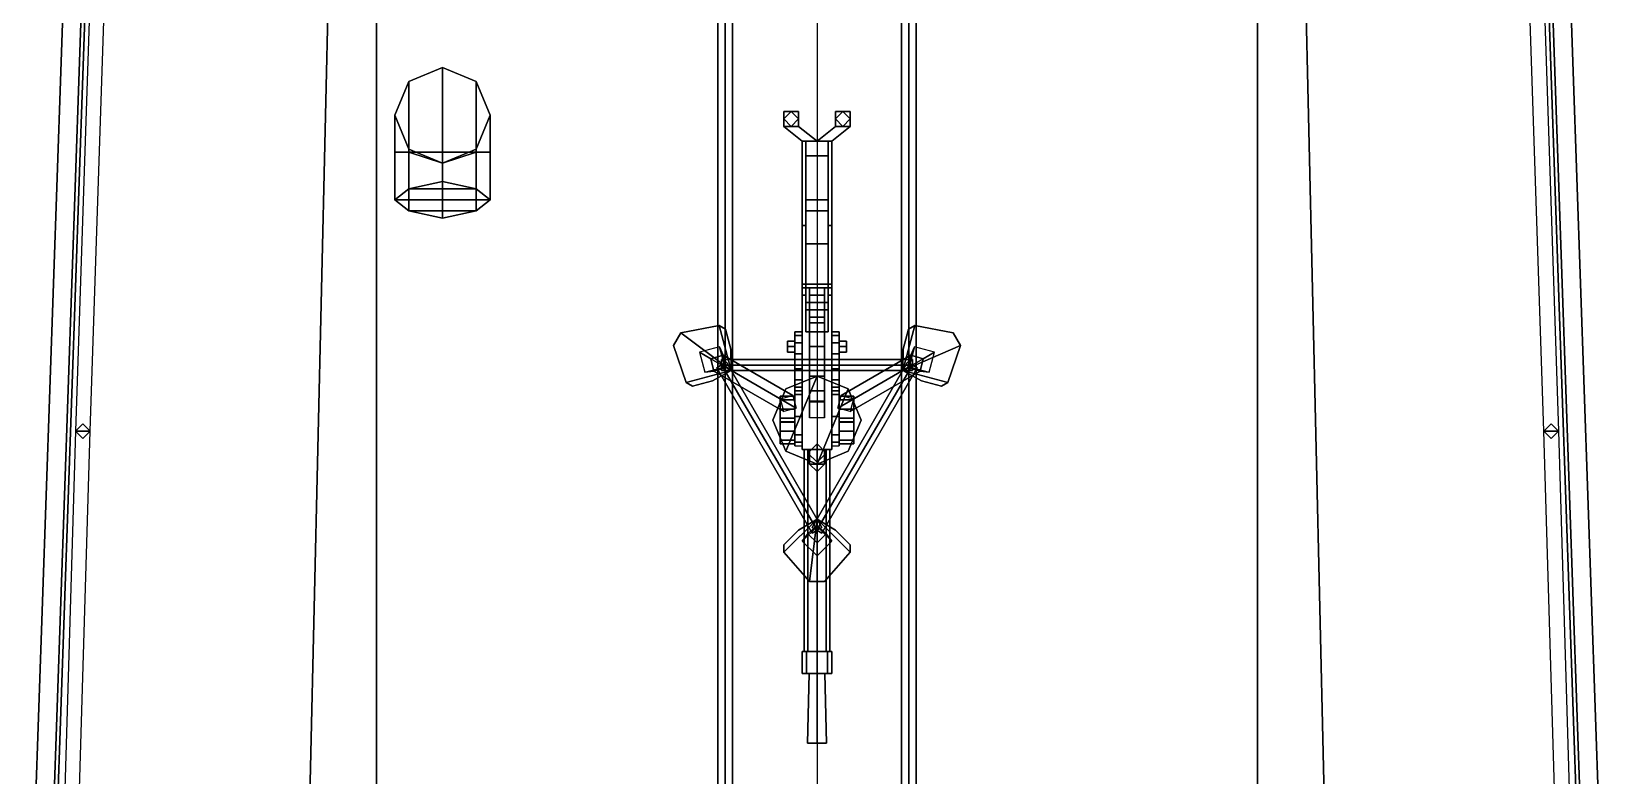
# Model space of a CAD drawing. Header units: millimetres. Extents: x -2.1 to 3, y -13.1 to 18.3.
# Drawn here: x -2.14 to 2.14, y 1.252 to 3.278 of the extents above; entities that cross this region are included whole.
import ezdxf

# ---------------------------------------------------------------- set-up
doc = ezdxf.new("R2010")
doc.units = ezdxf.units.MM
for name, color, linetype in [('gun', 1, 'Continuous'), ('h2', 6, 'Continuous'), ('railings', 6, 'Continuous'), ('superstructure', 3, 'Continuous'), ('turret', 2, 'Continuous')]:
    doc.layers.add(name, color=color, linetype=linetype)

msp = doc.modelspace()

# ---------------------------------------------------------------- linework, layer by layer
for points in [[(-0.25, 12.3851, 4.1231), (-0.27, 12.3791, 4.104), (-0.27, -1.0111, 8.3259), (-0.25, -1.0051, 8.345)], [(-0.27, 12.3791, 4.104), (-0.25, 12.3731, 4.0849), (-0.25, -1.0171, 8.3068), (-0.27, -1.0111, 8.3259)], [(-0.23, 12.3791, 4.104), (-0.25, 12.3851, 4.1231), (-0.25, -1.0051, 8.345), (-0.23, -1.0111, 8.3259)], [(-0.25, 12.3731, 4.0849), (-0.23, 12.3791, 4.104), (-0.23, -1.0111, 8.3259), (-0.25, -1.0171, 8.3068)], [(0.25, 12.3851, 4.1231), (0.23, 12.3791, 4.104), (0.23, -1.0111, 8.3259), (0.25, -1.0051, 8.345)], [(0.23, 12.3791, 4.104), (0.25, 12.3731, 4.0849), (0.25, -1.0171, 8.3068), (0.23, -1.0111, 8.3259)], [(0.27, 12.3791, 4.104), (0.25, 12.3851, 4.1231), (0.25, -1.0051, 8.345), (0.27, -1.0111, 8.3259)], [(0.25, 12.3731, 4.0849), (0.27, 12.3791, 4.104), (0.27, -1.0111, 8.3259), (0.25, -1.0171, 8.3068)], [(0, 8.14, -1.46), (0, 0, -1.26), (-1.39, 0.84, -0.86), (-1.29, 5.18, -0.86)], [(-1.93, 5.18, -0.02), (-2.09, 0.56, -0.02), (-2.09, 0.86, 0.82), (-1.93, 5.48, 0.82)], [(-1.93, 5.48, 1), (-2.09, 0.86, 1), (-2.09, 0.86, 1.02), (-1.93, 5.48, 1.02)], [(-1.93, 5.48, 1.02), (-2.09, 0.86, 1.02), (-1.2, 0.86, 1.02), (-1.2, 5.48, 1.02)], [(1.2, 5.48, 1.02), (1.2, 0.86, 1.02), (2.09, 0.86, 1.02), (1.93, 5.48, 1.02)], [(1.98, 5.48, 0.82), (2.14, 0.86, 0.82), (2.09, 0.86, 0.82), (1.93, 5.48, 0.82)], [(1.93, 5.48, 1), (2.09, 0.86, 1), (2.14, 0.86, 1), (1.98, 5.48, 1)], [(2.14, 0.86, 1), (2.14, 0.86, 0.82), (1.98, 5.48, 0.82), (1.98, 5.48, 1)], [(-1.29, 5.18, -0.86), (-1.39, 0.84, -0.86), (-2.09, 0.56, -0.02), (-1.93, 5.18, -0.02)], [(-1.02, 3.18, 1.88), (-1.1119, 3.1419, 1.88), (-1.1119, 3.1419, 2.26), (-1.02, 3.18, 2.3)], [(-1.02, 3.18, 2.3), (-1.1119, 3.1419, 2.26), (-1.1119, 2.95, 2.5), (-1.02, 2.95, 2.61)], [(-0.9281, 3.1419, 1.88), (-1.02, 3.18, 1.88), (-1.02, 3.18, 2.3), (-0.9281, 3.1419, 2.26)], [(-0.9281, 3.1419, 2.26), (-1.02, 3.18, 2.3), (-1.02, 2.95, 2.61), (-0.9281, 2.95, 2.5)], [(-1.1119, 3.1419, 1.88), (-1.15, 3.05, 1.88), (-1.15, 3.05, 2.18), (-1.1119, 3.1419, 2.26)], [(-1.1119, 3.1419, 2.26), (-1.15, 3.05, 2.18), (-1.15, 2.95, 2.34), (-1.1119, 2.95, 2.5)], [(-0.89, 3.05, 1.88), (-0.9281, 3.1419, 1.88), (-0.9281, 3.1419, 2.26), (-0.89, 3.05, 2.18)], [(-0.89, 3.05, 2.18), (-0.9281, 3.1419, 2.26), (-0.9281, 2.95, 2.5), (-0.89, 2.95, 2.34)], [(-1.15, 3.05, 1.88), (-1.1119, 2.9581, 1.88), (-1.1119, 2.9581, 2.08), (-1.15, 3.05, 2.18)], [(-1.15, 3.05, 2.18), (-1.1119, 2.9581, 2.08), (-1.1119, 2.95, 2.18), (-1.15, 2.95, 2.34)], [(-0.9281, 2.9581, 1.88), (-0.89, 3.05, 1.88), (-0.89, 3.05, 2.18), (-0.9281, 2.9581, 2.08)], [(-0.9281, 2.9581, 2.08), (-0.89, 3.05, 2.18), (-0.89, 2.95, 2.34), (-0.9281, 2.95, 2.18)], [(-1.1119, 2.9581, 1.88), (-1.02, 2.92, 1.88), (-1.02, 2.92, 2.08), (-1.1119, 2.9581, 2.08)], [(-1.1119, 2.9581, 2.08), (-1.02, 2.92, 2.08), (-1.02, 2.92, 2.08), (-1.1119, 2.95, 2.18)], [(-1.02, 2.92, 1.88), (-0.9281, 2.9581, 1.88), (-0.9281, 2.9581, 2.08), (-1.02, 2.92, 2.08)], [(-1.02, 2.92, 2.08), (-0.9281, 2.9581, 2.08), (-0.9281, 2.95, 2.18), (-1.02, 2.92, 2.08)], [(-1.1119, 2.85, 2.18), (-1.15, 2.82, 2.34), (-1.15, 2.95, 2.34), (-1.1119, 2.95, 2.18)], [(-1.15, 2.82, 2.34), (-1.1119, 2.79, 2.5), (-1.1119, 2.95, 2.5), (-1.15, 2.95, 2.34)], [(-1.02, 2.87, 2.08), (-1.1119, 2.85, 2.18), (-1.1119, 2.95, 2.18), (-1.02, 2.92, 2.08)], [(-1.1119, 2.79, 2.5), (-1.02, 2.77, 2.61), (-1.02, 2.95, 2.61), (-1.1119, 2.95, 2.5)], [(-0.9281, 2.85, 2.18), (-1.02, 2.87, 2.08), (-1.02, 2.92, 2.08), (-0.9281, 2.95, 2.18)], [(-1.02, 2.77, 2.61), (-0.9281, 2.79, 2.5), (-0.9281, 2.95, 2.5), (-1.02, 2.95, 2.61)], [(-0.89, 2.82, 2.34), (-0.9281, 2.85, 2.18), (-0.9281, 2.95, 2.18), (-0.89, 2.95, 2.34)], [(-0.9281, 2.79, 2.5), (-0.89, 2.82, 2.34), (-0.89, 2.95, 2.34), (-0.9281, 2.95, 2.5)], [(-1.02, 2.87, 2.08), (-0.9281, 2.85, 2.18), (-1.1119, 2.85, 2.18), (-1.02, 2.87, 2.08)], [(-0.9281, 2.85, 2.18), (-0.89, 2.82, 2.34), (-1.15, 2.82, 2.34), (-1.1119, 2.85, 2.18)], [(-0.89, 2.82, 2.34), (-0.9281, 2.79, 2.5), (-1.1119, 2.79, 2.5), (-1.15, 2.82, 2.34)], [(-0.9281, 2.79, 2.5), (-1.02, 2.77, 2.61), (-1.02, 2.77, 2.61), (-1.1119, 2.79, 2.5)], [(-0.3568, 2.3221, 1.9), (-0.2338, 2.355, 1.9), (-0.3711, 2.4573, 1.9), (-0.3911, 2.4227, 1.9)], [(-0.3911, 2.4227, 1.9), (-0.3711, 2.4573, 1.9), (-0.3711, 2.4573, 1.88), (-0.3911, 2.4227, 1.88)], [(-0.3711, 2.4573, 1.9), (-0.2668, 2.4779, 1.9), (-0.2668, 2.4779, 1.88), (-0.3711, 2.4573, 1.88)], [(-0.3711, 2.4573, 1.9), (-0.2338, 2.355, 1.9), (-0.2668, 2.4779, 1.9), (-0.3711, 2.4573, 1.9)], [(-0.2338, 2.355, 1.9), (-0.2348, 2.4133, 1.9), (-0.2494, 2.4679, 1.9), (-0.2668, 2.4779, 1.9)], [(-0.2668, 2.4779, 1.9), (-0.2494, 2.4679, 1.9), (-0.2494, 2.4679, 1.88), (-0.2668, 2.4779, 1.88)], [(-0.2494, 2.4679, 1.9), (-0.2348, 2.4133, 1.9), (-0.2348, 2.4133, 1.88), (-0.2494, 2.4679, 1.88)], [(0.2494, 2.4679, 1.9), (0.2348, 2.4133, 1.9), (0.2338, 2.355, 1.9), (0.2668, 2.4779, 1.9)], [(0.2668, 2.4779, 1.9), (0.2338, 2.355, 1.9), (0.3911, 2.4227, 1.9), (0.3711, 2.4573, 1.9)], [(0.2494, 2.4679, 1.88), (0.2348, 2.4133, 1.88), (0.2348, 2.4133, 1.9), (0.2494, 2.4679, 1.9)], [(0.2668, 2.4779, 1.88), (0.2494, 2.4679, 1.88), (0.2494, 2.4679, 1.9), (0.2668, 2.4779, 1.9)], [(0.3711, 2.4573, 1.88), (0.2668, 2.4779, 1.88), (0.2668, 2.4779, 1.9), (0.3711, 2.4573, 1.9)], [(0.3711, 2.4573, 1.9), (0.3911, 2.4227, 1.9), (0.3911, 2.4227, 1.88), (0.3711, 2.4573, 1.88)], [(-0.3911, 2.4227, 1.88), (-0.3568, 2.3221, 1.88), (-0.3568, 2.3221, 1.9), (-0.3911, 2.4227, 1.9)], [(-0.2894, 2.3871, 1.9965), (-0.256, 2.3967, 1.99), (-0.2658, 2.4196, 1.9), (-0.3204, 2.405, 1.9)], [(-0.281, 2.3533, 1.99), (-0.2894, 2.3871, 1.9965), (-0.3204, 2.405, 1.9), (-0.3058, 2.3504, 1.9)], [(-0.256, 2.3967, 1.99), (-0.2476, 2.3629, 1.9835), (-0.2511, 2.365, 1.9), (-0.2658, 2.4196, 1.9)], [(-0.2338, 2.355, 1.88), (-0.2348, 2.4133, 1.88), (-0.2348, 2.4133, 1.9), (-0.2338, 2.355, 1.9)], [(0.3911, 2.4227, 1.9), (0.2338, 2.355, 1.9), (0.3568, 2.3221, 1.9), (0.3911, 2.4227, 1.9)], [(0.2338, 2.355, 1.9), (0.2348, 2.4133, 1.9), (0.2348, 2.4133, 1.88), (0.2338, 2.355, 1.88)], [(0.2476, 2.3629, 1.9835), (0.256, 2.3967, 1.99), (0.2658, 2.4196, 1.9), (0.2511, 2.365, 1.9)], [(0.256, 2.3967, 1.99), (0.2894, 2.3871, 1.9965), (0.3204, 2.405, 1.9), (0.2658, 2.4196, 1.9)], [(0.2894, 2.3871, 1.9965), (0.281, 2.3533, 1.99), (0.3058, 2.3504, 1.9), (0.3204, 2.405, 1.9)], [(0.3911, 2.4227, 1.9), (0.3568, 2.3221, 1.9), (0.3568, 2.3221, 1.88), (0.3911, 2.4227, 1.88)], [(-0.3394, 2.3121, 1.9), (-0.2848, 2.3267, 1.9), (-0.2338, 2.355, 1.9), (-0.3568, 2.3221, 1.9)], [(-0.2476, 2.3629, 1.9835), (-0.281, 2.3533, 1.99), (-0.3058, 2.3504, 1.9), (-0.2511, 2.365, 1.9)], [(-0.256, 2.3967, 1.99), (-0.2894, 2.3871, 1.9965), (-0.0996, 2.2775, 2.66), (-0.0654, 2.2867, 2.66)], [(-0.2894, 2.3871, 1.9965), (-0.281, 2.3533, 1.99), (-0.0904, 2.2433, 2.66), (-0.0996, 2.2775, 2.66)], [(-0.2338, 2.355, 1.9), (-0.2848, 2.3267, 1.9), (-0.2848, 2.3267, 1.88), (-0.2338, 2.355, 1.88)], [(-0.281, 2.3533, 1.99), (-0.2476, 2.3629, 1.9835), (-0.0563, 2.2525, 2.66), (-0.0904, 2.2433, 2.66)], [(-0.0129, 1.9123, 2), (0.0001, 1.9198, 2.015), (-0.2599, 2.3702, 2.015), (-0.2729, 2.3627, 2)], [(0.0001, 1.9198, 1.985), (-0.0129, 1.9123, 2), (-0.2729, 2.3627, 2), (-0.2599, 2.3702, 1.985)], [(-0.26, 2.37, 1.985), (-0.26, 2.385, 2), (0.26, 2.385, 2), (0.26, 2.37, 1.985)], [(-0.26, 2.385, 2), (-0.26, 2.37, 2.015), (0.26, 2.37, 2.015), (0.26, 2.385, 2)], [(-0.26, 2.355, 2), (-0.26, 2.37, 1.985), (0.26, 2.37, 1.985), (0.26, 2.355, 2)], [(-0.26, 2.37, 2.015), (-0.26, 2.355, 2), (0.26, 2.355, 2), (0.26, 2.37, 2.015)], [(0.0001, 1.9198, 2.015), (0.0131, 1.9273, 2), (-0.2469, 2.3777, 2), (-0.2599, 2.3702, 2.015)], [(0.0131, 1.9273, 2), (0.0001, 1.9198, 1.985), (-0.2599, 2.3702, 1.985), (-0.2469, 2.3777, 2)], [(-0.2476, 2.3629, 1.9835), (-0.256, 2.3967, 1.99), (-0.0654, 2.2867, 2.66), (-0.0563, 2.2525, 2.66)], [(0.2599, 2.3702, 2.015), (0.2469, 2.3777, 2), (-0.0131, 1.9273, 2), (-0.0001, 1.9198, 2.015)], [(0.2469, 2.3777, 2), (0.2599, 2.3702, 1.985), (-0.0001, 1.9198, 1.985), (-0.0131, 1.9273, 2)], [(0.2729, 2.3627, 2), (0.2599, 2.3702, 2.015), (-0.0001, 1.9198, 2.015), (0.0129, 1.9123, 2)], [(0.2599, 2.3702, 1.985), (0.2729, 2.3627, 2), (0.0129, 1.9123, 2), (-0.0001, 1.9198, 1.985)], [(0.256, 2.3967, 1.99), (0.2476, 2.3629, 1.9835), (0.0563, 2.2525, 2.66), (0.0654, 2.2867, 2.66)], [(0.2476, 2.3629, 1.9835), (0.281, 2.3533, 1.99), (0.0904, 2.2433, 2.66), (0.0563, 2.2525, 2.66)], [(0.2894, 2.3871, 1.9965), (0.256, 2.3967, 1.99), (0.0654, 2.2867, 2.66), (0.0996, 2.2775, 2.66)], [(0.281, 2.3533, 1.99), (0.2894, 2.3871, 1.9965), (0.0996, 2.2775, 2.66), (0.0904, 2.2433, 2.66)], [(0.2338, 2.355, 1.9), (0.2848, 2.3267, 1.9), (0.3394, 2.3121, 1.9), (0.3568, 2.3221, 1.9)], [(0.2338, 2.355, 1.88), (0.2848, 2.3267, 1.88), (0.2848, 2.3267, 1.9), (0.2338, 2.355, 1.9)], [(0.281, 2.3533, 1.99), (0.2476, 2.3629, 1.9835), (0.2511, 2.365, 1.9), (0.3058, 2.3504, 1.9)], [(-0.3568, 2.3221, 1.88), (-0.3394, 2.3121, 1.88), (-0.3394, 2.3121, 1.9), (-0.3568, 2.3221, 1.9)], [(-0.3394, 2.3121, 1.88), (-0.2848, 2.3267, 1.88), (-0.2848, 2.3267, 1.9), (-0.3394, 2.3121, 1.9)], [(0.3394, 2.3121, 1.9), (0.2848, 2.3267, 1.9), (0.2848, 2.3267, 1.88), (0.3394, 2.3121, 1.88)], [(0.3568, 2.3221, 1.9), (0.3394, 2.3121, 1.9), (0.3394, 2.3121, 1.88), (0.3568, 2.3221, 1.88)], [(0, 1.9341, 1.9835), (-0.025, 1.91, 1.99), (-0.025, 2.13, 2.66), (0, 2.155, 2.66)], [(0.025, 1.91, 1.99), (0, 1.9341, 1.9835), (0, 2.155, 2.66), (0.025, 2.13, 2.66)], [(-0.025, 1.91, 1.99), (0, 1.8859, 1.9965), (0, 2.105, 2.66), (-0.025, 2.13, 2.66)], [(0, 1.8859, 1.9965), (0.025, 1.91, 1.99), (0.025, 2.13, 2.66), (0, 2.105, 2.66)], [(-0.02, 1.78, 1.9), (0, 1.95, 1.9), (-0.09, 1.86, 1.9), (-0.02, 1.78, 1.9)], [(0, 1.95, 1.9), (-0.05, 1.92, 1.9), (-0.09, 1.88, 1.9), (-0.09, 1.86, 1.9)], [(0, 1.95, 1.88), (-0.05, 1.92, 1.88), (-0.05, 1.92, 1.9), (0, 1.95, 1.9)], [(-0.025, 1.91, 1.99), (0, 1.9341, 1.9835), (0, 1.93, 1.9), (-0.04, 1.89, 1.9)], [(0.09, 1.86, 1.9), (0, 1.95, 1.9), (-0.02, 1.78, 1.9), (0.02, 1.78, 1.9)], [(0, 1.95, 1.9), (0.05, 1.92, 1.9), (0.05, 1.92, 1.88), (0, 1.95, 1.88)], [(0.09, 1.88, 1.9), (0.05, 1.92, 1.9), (0, 1.95, 1.9), (0.09, 1.86, 1.9)], [(0, 1.9341, 1.9835), (0.025, 1.91, 1.99), (0.04, 1.89, 1.9), (0, 1.93, 1.9)], [(-0.09, 1.88, 1.9), (-0.05, 1.92, 1.9), (-0.05, 1.92, 1.88), (-0.09, 1.88, 1.88)], [(0, 1.8859, 1.9965), (-0.025, 1.91, 1.99), (-0.04, 1.89, 1.9), (0, 1.85, 1.9)], [(0.025, 1.91, 1.99), (0, 1.8859, 1.9965), (0, 1.85, 1.9), (0.04, 1.89, 1.9)], [(0.09, 1.88, 1.88), (0.05, 1.92, 1.88), (0.05, 1.92, 1.9), (0.09, 1.88, 1.9)], [(-0.09, 1.86, 1.9), (-0.09, 1.88, 1.9), (-0.09, 1.88, 1.88), (-0.09, 1.86, 1.88)], [(-0.02, 1.78, 1.9), (-0.09, 1.86, 1.9), (-0.09, 1.86, 1.88), (-0.02, 1.78, 1.88)], [(0.02, 1.78, 1.88), (0.09, 1.86, 1.88), (0.09, 1.86, 1.9), (0.02, 1.78, 1.9)], [(0.09, 1.86, 1.88), (0.09, 1.88, 1.88), (0.09, 1.88, 1.9), (0.09, 1.86, 1.9)], [(0.02, 1.78, 1.9), (-0.02, 1.78, 1.9), (-0.02, 1.78, 1.88), (0.02, 1.78, 1.88)]]:
    msp.add_3dface(points)
at = {"layer": 'gun'}
for points in [[(-0.07, 3.06, 3.3), (-0.09, 3.04, 3.3), (-0.09, 3.04, 3.42), (-0.07, 3.06, 3.42)], [(-0.05, 3.02, 3.3), (-0.05, 3.06, 3.3), (-0.09, 3.06, 3.3), (-0.09, 3.02, 3.3)], [(-0.09, 3.02, 3.3), (-0.09, 3.06, 3.3), (-0.09, 3.06, 3.29), (-0.09, 3.02, 3.29)], [(-0.09, 3.06, 3.29), (-0.09, 3.06, 3.3), (-0.05, 3.06, 3.3), (-0.05, 3.06, 3.29)], [(-0.09, 3.02, 3.29), (-0.09, 3.06, 3.29), (-0.05, 3.06, 3.29), (-0.05, 3.02, 3.29)], [(-0.09, 3.02, 3.42), (-0.09, 3.06, 3.42), (-0.05, 3.06, 3.42), (-0.05, 3.02, 3.42)], [(-0.05, 3.02, 3.43), (-0.05, 3.06, 3.43), (-0.09, 3.06, 3.43), (-0.09, 3.02, 3.43)], [(-0.09, 3.02, 3.43), (-0.09, 3.06, 3.43), (-0.09, 3.06, 3.42), (-0.09, 3.02, 3.42)], [(-0.09, 3.06, 3.42), (-0.09, 3.06, 3.43), (-0.05, 3.06, 3.43), (-0.05, 3.06, 3.42)], [(-0.09, 3.04, 3.3), (-0.07, 3.02, 3.3), (-0.07, 3.02, 3.42), (-0.09, 3.04, 3.42)], [(-0.05, 3.04, 3.3), (-0.07, 3.06, 3.3), (-0.07, 3.06, 3.42), (-0.05, 3.04, 3.42)], [(-0.07, 3.02, 3.3), (-0.05, 3.04, 3.3), (-0.05, 3.04, 3.42), (-0.07, 3.02, 3.42)], [(-0.05, 3.06, 3.29), (-0.05, 3.06, 3.3), (-0.05, 3.02, 3.3), (-0.05, 3.02, 3.29)], [(-0.05, 3.06, 3.42), (-0.05, 3.06, 3.43), (-0.05, 3.02, 3.43), (-0.05, 3.02, 3.42)], [(0.07, 3.06, 3.3), (0.05, 3.04, 3.3), (0.05, 3.04, 3.42), (0.07, 3.06, 3.42)], [(0.05, 3.02, 3.29), (0.05, 3.06, 3.29), (0.09, 3.06, 3.29), (0.09, 3.02, 3.29)], [(0.09, 3.06, 3.3), (0.09, 3.06, 3.29), (0.05, 3.06, 3.29), (0.05, 3.06, 3.3)], [(0.05, 3.06, 3.3), (0.05, 3.06, 3.29), (0.05, 3.02, 3.29), (0.05, 3.02, 3.3)], [(0.09, 3.02, 3.3), (0.09, 3.06, 3.3), (0.05, 3.06, 3.3), (0.05, 3.02, 3.3)], [(0.09, 3.02, 3.43), (0.09, 3.06, 3.43), (0.05, 3.06, 3.43), (0.05, 3.02, 3.43)], [(0.05, 3.02, 3.42), (0.05, 3.06, 3.42), (0.09, 3.06, 3.42), (0.09, 3.02, 3.42)], [(0.05, 3.06, 3.43), (0.05, 3.06, 3.42), (0.05, 3.02, 3.42), (0.05, 3.02, 3.43)], [(0.09, 3.06, 3.43), (0.09, 3.06, 3.42), (0.05, 3.06, 3.42), (0.05, 3.06, 3.43)], [(0.05, 3.04, 3.3), (0.07, 3.02, 3.3), (0.07, 3.02, 3.42), (0.05, 3.04, 3.42)], [(0.09, 3.04, 3.3), (0.07, 3.06, 3.3), (0.07, 3.06, 3.42), (0.09, 3.04, 3.42)], [(0.07, 3.02, 3.3), (0.09, 3.04, 3.3), (0.09, 3.04, 3.42), (0.07, 3.02, 3.42)], [(0.09, 3.02, 3.29), (0.09, 3.06, 3.29), (0.09, 3.06, 3.3), (0.09, 3.02, 3.3)], [(0.09, 3.02, 3.42), (0.09, 3.06, 3.42), (0.09, 3.06, 3.43), (0.09, 3.02, 3.43)], [(0, 2.98, 3.3), (-0.05, 3.02, 3.3), (-0.09, 3.02, 3.3), (-0.04, 2.98, 3.3)], [(-0.04, 2.98, 3.3), (-0.09, 3.02, 3.3), (-0.09, 3.02, 3.29), (-0.04, 2.98, 3.29)], [(-0.04, 2.98, 3.29), (-0.09, 3.02, 3.29), (-0.05, 3.02, 3.29), (0, 2.98, 3.29)], [(-0.04, 2.98, 3.42), (-0.09, 3.02, 3.42), (-0.05, 3.02, 3.42), (0, 2.98, 3.42)], [(0, 2.98, 3.43), (-0.05, 3.02, 3.43), (-0.09, 3.02, 3.43), (-0.04, 2.98, 3.43)], [(-0.04, 2.98, 3.43), (-0.09, 3.02, 3.43), (-0.09, 3.02, 3.42), (-0.04, 2.98, 3.42)], [(-0.05, 3.02, 3.29), (-0.05, 3.02, 3.3), (0, 2.98, 3.3), (0, 2.98, 3.29)], [(-0.05, 3.02, 3.42), (-0.05, 3.02, 3.43), (0, 2.98, 3.43), (0, 2.98, 3.42)], [(0, 2.98, 3.29), (0.05, 3.02, 3.29), (0.09, 3.02, 3.29), (0.04, 2.98, 3.29)], [(0.05, 3.02, 3.3), (0.05, 3.02, 3.29), (0, 2.98, 3.29), (0, 2.98, 3.3)], [(0.04, 2.98, 3.3), (0.09, 3.02, 3.3), (0.05, 3.02, 3.3), (0, 2.98, 3.3)], [(0, 2.98, 3.42), (0.05, 3.02, 3.42), (0.09, 3.02, 3.42), (0.04, 2.98, 3.42)], [(0.05, 3.02, 3.43), (0.05, 3.02, 3.42), (0, 2.98, 3.42), (0, 2.98, 3.43)], [(0.04, 2.98, 3.43), (0.09, 3.02, 3.43), (0.05, 3.02, 3.43), (0, 2.98, 3.43)], [(0.04, 2.98, 3.29), (0.09, 3.02, 3.29), (0.09, 3.02, 3.3), (0.04, 2.98, 3.3)], [(0.04, 2.98, 3.42), (0.09, 3.02, 3.42), (0.09, 3.02, 3.43), (0.04, 2.98, 3.43)], [(0.04, 2.98, 3.41), (0.04, 2.98, 3.27), (-0.04, 2.98, 3.27), (-0.04, 2.98, 3.41)], [(-0.04, 2.98, 3.41), (-0.04, 2.98, 3.27), (-0.04, 2.59, 3.27), (-0.04, 2.58, 3.29)], [(-0.04, 2.98, 3.41), (-0.04, 2.58, 3.29), (-0.04, 2.14, 3.29), (-0.04, 2.14, 3.41)], [(-0.04, 2.59, 3.27), (-0.04, 2.98, 3.27), (0.04, 2.98, 3.27), (0.04, 2.59, 3.27)], [(-0.04, 2.75, 3.46), (-0.04, 2.98, 3.41), (-0.04, 2.56, 3.41), (-0.04, 2.56, 3.43)], [(-0.03, 2.75, 3.46), (-0.03, 2.98, 3.41), (-0.04, 2.98, 3.41), (-0.04, 2.75, 3.46)], [(0.04, 2.14, 3.41), (0.04, 2.98, 3.41), (-0.04, 2.98, 3.41), (-0.04, 2.14, 3.41)], [(-0.03, 2.98, 3.43), (-0.03, 2.98, 3.41), (-0.03, 2.94, 3.41), (-0.03, 2.94, 3.43)], [(0.03, 2.98, 3.42), (0.03, 2.98, 3.41), (-0.03, 2.98, 3.41), (-0.03, 2.98, 3.42)], [(0.03, 2.94, 3.43), (0.03, 2.98, 3.43), (-0.03, 2.98, 3.43), (-0.03, 2.94, 3.43)], [(-0.03, 2.56, 3.41), (-0.03, 2.98, 3.41), (-0.03, 2.75, 3.46), (-0.03, 2.56, 3.43)], [(0.03, 2.94, 3.41), (0.03, 2.98, 3.41), (0.03, 2.98, 3.43), (0.03, 2.94, 3.43)], [(0.04, 2.75, 3.46), (0.04, 2.98, 3.41), (0.03, 2.98, 3.41), (0.03, 2.75, 3.46)], [(0.03, 2.75, 3.46), (0.03, 2.98, 3.41), (0.03, 2.56, 3.41), (0.03, 2.56, 3.43)], [(0.04, 2.59, 3.27), (0.04, 2.98, 3.27), (0.04, 2.98, 3.41), (0.04, 2.58, 3.29)], [(0.04, 2.14, 3.29), (0.04, 2.58, 3.29), (0.04, 2.98, 3.41), (0.04, 2.14, 3.41)], [(0.04, 2.56, 3.41), (0.04, 2.98, 3.41), (0.04, 2.75, 3.46), (0.04, 2.56, 3.43)], [(-0.03, 2.94, 3.43), (-0.03, 2.94, 3.41), (0.03, 2.94, 3.41), (0.03, 2.94, 3.43)], [(0.03, 2.79, 3.68), (0.03, 2.82, 3.53), (-0.03, 2.82, 3.53), (-0.03, 2.79, 3.68)], [(-0.03, 2.79, 3.68), (-0.03, 2.82, 3.53), (-0.03, 2.54, 3.53), (-0.03, 2.52, 3.65)], [(0.03, 2.82, 3.53), (0.03, 2.82, 3.41), (-0.03, 2.82, 3.41), (-0.03, 2.82, 3.53)], [(-0.03, 2.82, 3.53), (-0.03, 2.82, 3.41), (-0.03, 2.54, 3.41), (-0.03, 2.54, 3.53)], [(0.03, 2.7, 3.87), (0.03, 2.79, 3.68), (-0.03, 2.79, 3.68), (-0.03, 2.7, 3.87)], [(-0.03, 2.7, 3.87), (-0.03, 2.79, 3.68), (-0.03, 2.52, 3.65), (-0.03, 2.46, 3.8)], [(0.03, 2.54, 3.53), (0.03, 2.82, 3.53), (0.03, 2.79, 3.68), (0.03, 2.52, 3.65)], [(0.03, 2.54, 3.41), (0.03, 2.82, 3.41), (0.03, 2.82, 3.53), (0.03, 2.54, 3.53)], [(0.03, 2.52, 3.65), (0.03, 2.79, 3.68), (0.03, 2.7, 3.87), (0.03, 2.46, 3.8)], [(-0.03, 2.56, 3.43), (-0.03, 2.75, 3.46), (-0.04, 2.75, 3.46), (-0.04, 2.56, 3.43)], [(0.04, 2.56, 3.43), (0.04, 2.75, 3.46), (0.03, 2.75, 3.46), (0.03, 2.56, 3.43)], [(0.03, 2.46, 3.8), (0.03, 2.7, 3.87), (-0.03, 2.7, 3.87), (-0.03, 2.46, 3.8)], [(-0.04, 2.58, 3.29), (-0.04, 2.59, 3.27), (0.04, 2.59, 3.27), (0.04, 2.58, 3.29)], [(-0.04, 2.14, 3.29), (-0.04, 2.58, 3.29), (0.04, 2.58, 3.29), (0.04, 2.14, 3.29)], [(-0.02, 2.4851, 3.2229), (-0.02, 2.56, 3.2598), (-0.02, 2.58, 3.24), (-0.02, 2.5004, 3.186)], [(-0.02, 2.58, 3.24), (-0.02, 2.56, 3.2598), (0.02, 2.56, 3.2598), (0.02, 2.58, 3.24)], [(-0.02, 2.5004, 3.186), (-0.02, 2.58, 3.24), (0.02, 2.58, 3.24), (0.02, 2.5004, 3.186)], [(0.02, 2.56, 3.2598), (0.02, 2.4851, 3.2229), (0.02, 2.5004, 3.186), (0.02, 2.58, 3.24)], [(-0.04, 2.56, 3.43), (-0.04, 2.56, 3.41), (-0.03, 2.56, 3.41), (-0.03, 2.56, 3.43)], [(-0.03, 2.52, 3.65), (-0.03, 2.54, 3.53), (0.03, 2.54, 3.53), (0.03, 2.52, 3.65)], [(-0.03, 2.54, 3.53), (-0.03, 2.54, 3.41), (0.03, 2.54, 3.41), (0.03, 2.54, 3.53)], [(-0.02, 2.56, 3.2598), (-0.02, 2.4851, 3.2229), (0.02, 2.4851, 3.2229), (0.02, 2.56, 3.2598)], [(0.03, 2.56, 3.43), (0.03, 2.56, 3.41), (0.04, 2.56, 3.41), (0.04, 2.56, 3.43)], [(-0.03, 2.46, 3.8), (-0.03, 2.52, 3.65), (0.03, 2.52, 3.65), (0.03, 2.46, 3.8)], [(-0.02, 2.42, 3.21), (-0.02, 2.4851, 3.2229), (-0.02, 2.5004, 3.186), (-0.02, 2.42, 3.17)], [(-0.02, 2.42, 3.17), (-0.02, 2.5004, 3.186), (0.02, 2.5004, 3.186), (0.02, 2.42, 3.17)], [(-0.02, 2.4851, 3.2229), (-0.02, 2.42, 3.21), (0.02, 2.42, 3.21), (0.02, 2.4851, 3.2229)], [(0.02, 2.4851, 3.2229), (0.02, 2.42, 3.21), (0.02, 2.42, 3.17), (0.02, 2.5004, 3.186)], [(-0.08, 2.42, 3.365), (-0.08, 2.435, 3.38), (-0.06, 2.435, 3.38), (-0.06, 2.42, 3.365)], [(-0.08, 2.435, 3.38), (-0.08, 2.42, 3.395), (-0.06, 2.42, 3.395), (-0.06, 2.435, 3.38)], [(-0.06, 2.42, 3.395), (-0.06, 2.405, 3.38), (-0.08, 2.405, 3.38), (-0.08, 2.42, 3.395)], [(-0.08, 2.405, 3.38), (-0.08, 2.42, 3.365), (-0.06, 2.42, 3.365), (-0.06, 2.405, 3.38)], [(-0.08, 2.42, 3.395), (-0.08, 2.405, 3.38), (-0.06, 2.405, 3.38), (-0.06, 2.42, 3.395)], [(-0.02, 2.3549, 3.2229), (-0.02, 2.42, 3.21), (-0.02, 2.42, 3.17), (-0.02, 2.3396, 3.186)], [(-0.02, 2.42, 3.21), (-0.02, 2.3549, 3.2229), (0.02, 2.3549, 3.2229), (0.02, 2.42, 3.21)], [(-0.02, 2.3396, 3.186), (-0.02, 2.42, 3.17), (0.02, 2.42, 3.17), (0.02, 2.3396, 3.186)], [(0.02, 2.42, 3.21), (0.02, 2.3549, 3.2229), (0.02, 2.3396, 3.186), (0.02, 2.42, 3.17)], [(0.06, 2.42, 3.365), (0.06, 2.435, 3.38), (0.08, 2.435, 3.38), (0.08, 2.42, 3.365)], [(0.06, 2.435, 3.38), (0.06, 2.42, 3.395), (0.08, 2.42, 3.395), (0.08, 2.435, 3.38)], [(0.06, 2.405, 3.38), (0.06, 2.42, 3.365), (0.08, 2.42, 3.365), (0.08, 2.405, 3.38)], [(0.06, 2.42, 3.395), (0.06, 2.405, 3.38), (0.08, 2.405, 3.38), (0.08, 2.42, 3.395)], [(0.08, 2.42, 3.395), (0.08, 2.405, 3.38), (0.08, 2.42, 3.365), (0.08, 2.435, 3.38)], [(-0.02, 2.2998, 3.2598), (-0.02, 2.3549, 3.2229), (-0.02, 2.3396, 3.186), (-0.02, 2.2715, 3.2315)], [(-0.02, 2.3549, 3.2229), (-0.02, 2.2998, 3.2598), (0.02, 2.2998, 3.2598), (0.02, 2.3549, 3.2229)], [(0.02, 2.3549, 3.2229), (0.02, 2.2998, 3.2598), (0.02, 2.2715, 3.2315), (0.02, 2.3396, 3.186)], [(-0.02, 2.2715, 3.2315), (-0.02, 2.3396, 3.186), (0.02, 2.3396, 3.186), (0.02, 2.2715, 3.2315)], [(-0.02, 2.27, 3.29), (-0.02, 2.2998, 3.2598), (-0.02, 2.2715, 3.2315), (-0.02, 2.226, 3.29)], [(-0.02, 2.2998, 3.2598), (-0.02, 2.27, 3.29), (0.02, 2.27, 3.29), (0.02, 2.2998, 3.2598)], [(-0.02, 2.226, 3.29), (-0.02, 2.2715, 3.2315), (0.02, 2.2715, 3.2315), (0.02, 2.226, 3.29)], [(0.02, 2.226, 3.29), (0.02, 2.2715, 3.2315), (0.02, 2.2998, 3.2598), (0.02, 2.27, 3.29)], [(-0.04, 2.14, 3.41), (-0.04, 2.14, 3.29), (0.04, 2.14, 3.29), (0.04, 2.14, 3.41)], [(-0.0247, 1.59, 3.3453), (-0.035, 1.59, 3.37), (-0.035, 2.14, 3.37), (-0.0247, 2.14, 3.3453)], [(-0.035, 1.59, 3.37), (-0.0247, 1.59, 3.3947), (-0.0247, 2.14, 3.3947), (-0.035, 2.14, 3.37)], [(0, 1.59, 3.335), (-0.0247, 1.59, 3.3453), (-0.0247, 2.14, 3.3453), (0, 2.14, 3.335)], [(-0.0247, 1.59, 3.3947), (0, 1.59, 3.405), (0, 2.14, 3.405), (-0.0247, 2.14, 3.3947)], [(0, 2.1, 3.29), (-0.02, 2.1, 3.31), (-0.02, 2.14, 3.31), (0, 2.14, 3.29)], [(-0.02, 2.1, 3.31), (0, 2.1, 3.33), (0, 2.14, 3.33), (-0.02, 2.14, 3.31)], [(0.02, 2.1, 3.31), (0, 2.1, 3.29), (0, 2.14, 3.29), (0.02, 2.14, 3.31)], [(0, 2.1, 3.33), (0.02, 2.1, 3.31), (0.02, 2.14, 3.31), (0, 2.14, 3.33)], [(0.0247, 1.59, 3.3453), (0, 1.59, 3.335), (0, 2.14, 3.335), (0.0247, 2.14, 3.3453)], [(0, 1.59, 3.405), (0.0247, 1.59, 3.3947), (0.0247, 2.14, 3.3947), (0, 2.14, 3.405)], [(0.035, 1.59, 3.37), (0.0247, 1.59, 3.3453), (0.0247, 2.14, 3.3453), (0.035, 2.14, 3.37)], [(0.0247, 1.59, 3.3947), (0.035, 1.59, 3.37), (0.035, 2.14, 3.37), (0.0247, 2.14, 3.3947)], [(0, 2.1, 3.33), (-0.02, 2.1, 3.31), (0, 2.08, 3.31)], [(-0.02, 2.1, 3.31), (0, 2.1, 3.29), (0, 2.08, 3.31)], [(0.02, 2.1, 3.31), (0, 2.1, 3.33), (0, 2.08, 3.31)], [(0, 2.1, 3.29), (0.02, 2.1, 3.31), (0, 2.08, 3.31)], [(-0.0283, 1.53, 3.3417), (-0.04, 1.53, 3.37), (-0.04, 1.59, 3.37), (-0.0283, 1.59, 3.3417)], [(-0.04, 1.53, 3.37), (-0.0283, 1.53, 3.3983), (-0.0283, 1.59, 3.3983), (-0.04, 1.59, 3.37)], [(0, 1.53, 3.33), (-0.0283, 1.53, 3.3417), (-0.0283, 1.59, 3.3417), (0, 1.59, 3.33)], [(-0.0283, 1.53, 3.3983), (0, 1.53, 3.41), (0, 1.59, 3.41), (-0.0283, 1.59, 3.3983)], [(0.0283, 1.53, 3.3417), (0, 1.53, 3.33), (0, 1.59, 3.33), (0.0283, 1.59, 3.3417)], [(0, 1.53, 3.41), (0.0283, 1.53, 3.3983), (0.0283, 1.59, 3.3983), (0, 1.59, 3.41)], [(0.04, 1.53, 3.37), (0.0283, 1.53, 3.3417), (0.0283, 1.59, 3.3417), (0.04, 1.59, 3.37)], [(0.0283, 1.53, 3.3983), (0.04, 1.53, 3.37), (0.04, 1.59, 3.37), (0.0283, 1.59, 3.3983)], [(-0.0283, 1.53, 3.3417), (0, 1.53, 3.33), (0.0283, 1.53, 3.3417), (-0.04, 1.53, 3.37)], [(-0.04, 1.53, 3.37), (0.0283, 1.53, 3.3417), (0.04, 1.53, 3.37), (-0.0283, 1.53, 3.3983)], [(-0.0283, 1.53, 3.3983), (0.04, 1.53, 3.37), (0.0283, 1.53, 3.3983), (0, 1.53, 3.41)], [(-0.0217, 1.53, 3.3575), (0, 1.53, 3.345), (0, 1.34, 3.34), (-0.026, 1.34, 3.355)], [(-0.0217, 1.53, 3.3825), (-0.0217, 1.53, 3.3575), (-0.026, 1.34, 3.355), (-0.026, 1.34, 3.385)], [(0, 1.53, 3.395), (-0.0217, 1.53, 3.3825), (-0.026, 1.34, 3.385), (0, 1.34, 3.4)], [(0.0217, 1.53, 3.3825), (0, 1.53, 3.395), (0, 1.34, 3.4), (0.026, 1.34, 3.385)], [(0, 1.53, 3.345), (0.0217, 1.53, 3.3575), (0.026, 1.34, 3.355), (0, 1.34, 3.34)], [(0.0217, 1.53, 3.3575), (0.0217, 1.53, 3.3825), (0.026, 1.34, 3.385), (0.026, 1.34, 3.355)], [(0.026, 1.34, 3.355), (-0.026, 1.34, 3.385), (-0.026, 1.34, 3.355), (0, 1.34, 3.34)], [(0.026, 1.34, 3.385), (0, 1.34, 3.4), (-0.026, 1.34, 3.385), (0.026, 1.34, 3.355)]]:
    msp.add_3dface(points, dxfattribs=at)
at = {"layer": 'h2'}
for points in [[(0, 8.14, -1.46), (0, 0, -1.26), (1.39, 0.84, -0.86), (1.29, 5.18, -0.86)], [(-2.14, 0.86, 1), (-2.14, 0.86, 0.82), (-1.98, 5.48, 0.82), (-1.98, 5.48, 1)], [(-1.98, 5.48, 0.82), (-2.14, 0.86, 0.82), (-2.09, 0.86, 0.82), (-1.93, 5.48, 0.82)], [(-1.93, 5.48, 1), (-2.09, 0.86, 1), (-2.14, 0.86, 1), (-1.98, 5.48, 1)], [(1.93, 5.18, -0.02), (2.09, 0.56, -0.02), (2.09, 0.86, 0.82), (1.93, 5.48, 0.82)], [(1.93, 5.48, 1), (2.09, 0.86, 1), (2.09, 0.86, 1.02), (1.93, 5.48, 1.02)], [(1.29, 5.18, -0.86), (1.39, 0.84, -0.86), (2.09, 0.56, -0.02), (1.93, 5.18, -0.02)], [(1.97, 3.69, 1.47), (2.02, 2.19, 1.47), (1.98, 2.19, 1.47), (1.93, 3.69, 1.47)], [(1.97, 3.69, 1.86), (2.02, 2.19, 1.86), (1.98, 2.19, 1.86), (1.93, 3.69, 1.86)], [(1.98, 2.19, 1.02), (2, 2.21, 1.02), (2, 2.21, 1.86), (1.98, 2.19, 1.86)], [(2, 2.17, 1.02), (1.98, 2.19, 1.02), (1.98, 2.19, 1.86), (2, 2.17, 1.86)], [(2.02, 2.19, 1.47), (2.06, 0.85, 1.47), (2.02, 0.85, 1.47), (1.98, 2.19, 1.47)], [(2.02, 2.19, 1.86), (2.06, 0.85, 1.86), (2.02, 0.85, 1.86), (1.98, 2.19, 1.86)], [(2, 2.21, 1.02), (2.02, 2.19, 1.02), (2.02, 2.19, 1.86), (2, 2.21, 1.86)], [(2.02, 2.19, 1.02), (2, 2.17, 1.02), (2, 2.17, 1.86), (2.02, 2.19, 1.86)]]:
    msp.add_3dface(points, dxfattribs=at)
at = {"layer": 'railings'}
for points in [[(-1.97, 3.69, 1.86), (-2.02, 2.19, 1.86), (-1.98, 2.19, 1.86), (-1.93, 3.69, 1.86)], [(-1.97, 3.69, 1.47), (-2.02, 2.19, 1.47), (-1.98, 2.19, 1.47), (-1.93, 3.69, 1.47)], [(-2.02, 2.19, 1.86), (-2.06, 0.85, 1.86), (-2.02, 0.85, 1.86), (-1.98, 2.19, 1.86)], [(-2.02, 2.19, 1.47), (-2.06, 0.85, 1.47), (-2.02, 0.85, 1.47), (-1.98, 2.19, 1.47)], [(-2, 2.21, 1.02), (-2.02, 2.19, 1.02), (-2.02, 2.19, 1.86), (-2, 2.21, 1.86)], [(-2.02, 2.19, 1.02), (-2, 2.17, 1.02), (-2, 2.17, 1.86), (-2.02, 2.19, 1.86)], [(-1.98, 2.19, 1.02), (-2, 2.21, 1.02), (-2, 2.21, 1.86), (-1.98, 2.19, 1.86)], [(-2, 2.17, 1.02), (-1.98, 2.19, 1.02), (-1.98, 2.19, 1.86), (-2, 2.17, 1.86)]]:
    msp.add_3dface(points, dxfattribs=at)
at = {"layer": 'superstructure'}
for points in [[(-1.2, 10.09, 1.88), (-1.2, 0.01, 1.88), (1.2, 0.01, 1.88), (1.2, 10.09, 1.88)], [(-1.2, 5.48, 1.02), (-1.2, 0.86, 1.02), (-1.2, 0.01, 1.88), (-1.2, 10.09, 1.88)], [(1.2, 0.01, 1.88), (1.2, 0.86, 1.02), (1.2, 5.48, 1.02), (1.2, 10.09, 1.88)]]:
    msp.add_3dface(points, dxfattribs=at)
at = {"layer": 'turret'}
for points in [[(-0.06, 2.46, 3.34), (-0.06, 2.43, 3.3), (-0.06, 2.36, 3.39), (-0.06, 2.46, 3.39)], [(-0.04, 2.46, 3.34), (-0.04, 2.43, 3.3), (-0.06, 2.43, 3.3), (-0.06, 2.46, 3.34)], [(-0.04, 2.45, 3.41), (-0.04, 2.46, 3.39), (-0.06, 2.46, 3.39), (-0.06, 2.45, 3.41)], [(-0.06, 2.46, 3.39), (-0.06, 2.36, 3.39), (-0.06, 2.4, 3.41), (-0.06, 2.45, 3.41)], [(-0.04, 2.46, 3.39), (-0.04, 2.46, 3.34), (-0.06, 2.46, 3.34), (-0.06, 2.46, 3.39)], [(-0.06, 2.45, 3.41), (-0.06, 2.4, 3.41), (-0.04, 2.4, 3.41), (-0.04, 2.45, 3.41)], [(-0.04, 2.36, 3.39), (-0.04, 2.43, 3.3), (-0.04, 2.46, 3.34), (-0.04, 2.46, 3.39)], [(-0.04, 2.4, 3.41), (-0.04, 2.36, 3.39), (-0.04, 2.46, 3.39), (-0.04, 2.45, 3.41)], [(0.06, 2.46, 3.34), (0.06, 2.43, 3.3), (0.04, 2.43, 3.3), (0.04, 2.46, 3.34)], [(0.04, 2.46, 3.34), (0.04, 2.43, 3.3), (0.04, 2.36, 3.39), (0.04, 2.46, 3.39)], [(0.06, 2.46, 3.39), (0.06, 2.46, 3.34), (0.04, 2.46, 3.34), (0.04, 2.46, 3.39)], [(0.06, 2.45, 3.41), (0.06, 2.46, 3.39), (0.04, 2.46, 3.39), (0.04, 2.45, 3.41)], [(0.04, 2.46, 3.39), (0.04, 2.36, 3.39), (0.04, 2.4, 3.41), (0.04, 2.45, 3.41)], [(0.04, 2.45, 3.41), (0.04, 2.4, 3.41), (0.06, 2.4, 3.41), (0.06, 2.45, 3.41)], [(0.06, 2.36, 3.39), (0.06, 2.43, 3.3), (0.06, 2.46, 3.34), (0.06, 2.46, 3.39)], [(0.06, 2.4, 3.41), (0.06, 2.36, 3.39), (0.06, 2.46, 3.39), (0.06, 2.45, 3.41)], [(-0.06, 2.43, 3.3), (-0.06, 2.36, 3.3), (-0.06, 2.3, 3.37), (-0.06, 2.36, 3.39)], [(-0.04, 2.43, 3.3), (-0.04, 2.36, 3.3), (-0.06, 2.36, 3.3), (-0.06, 2.43, 3.3)], [(-0.06, 2.4, 3.41), (-0.06, 2.36, 3.39), (-0.04, 2.36, 3.39), (-0.04, 2.4, 3.41)], [(-0.04, 2.3, 3.37), (-0.04, 2.36, 3.3), (-0.04, 2.43, 3.3), (-0.04, 2.36, 3.39)], [(0.04, 2.43, 3.3), (0.04, 2.36, 3.3), (0.04, 2.3, 3.37), (0.04, 2.36, 3.39)], [(0.06, 2.43, 3.3), (0.06, 2.36, 3.3), (0.04, 2.36, 3.3), (0.04, 2.43, 3.3)], [(0.04, 2.4, 3.41), (0.04, 2.36, 3.39), (0.06, 2.36, 3.39), (0.06, 2.4, 3.41)], [(0.06, 2.3, 3.37), (0.06, 2.36, 3.3), (0.06, 2.43, 3.3), (0.06, 2.36, 3.39)], [(-0.06, 2.36, 3.3), (-0.06, 2.33, 3.28), (-0.06, 2.23, 3.33), (-0.06, 2.3, 3.37)], [(-0.04, 2.36, 3.3), (-0.04, 2.33, 3.28), (-0.06, 2.33, 3.28), (-0.06, 2.36, 3.3)], [(-0.06, 2.36, 3.39), (-0.06, 2.3, 3.37), (-0.04, 2.3, 3.37), (-0.04, 2.36, 3.39)], [(-0.04, 2.23, 3.33), (-0.04, 2.33, 3.28), (-0.04, 2.36, 3.3), (-0.04, 2.3, 3.37)], [(0.04, 2.36, 3.3), (0.04, 2.33, 3.28), (0.04, 2.23, 3.33), (0.04, 2.3, 3.37)], [(0.06, 2.36, 3.3), (0.06, 2.33, 3.28), (0.04, 2.33, 3.28), (0.04, 2.36, 3.3)], [(0.04, 2.36, 3.39), (0.04, 2.3, 3.37), (0.06, 2.3, 3.37), (0.06, 2.36, 3.39)], [(0.06, 2.23, 3.33), (0.06, 2.33, 3.28), (0.06, 2.36, 3.3), (0.06, 2.3, 3.37)], [(-0.0849, 2.1351, 2.71), (0, 2.34, 2.71), (-0.0849, 2.3049, 2.71), (-0.12, 2.22, 2.71)], [(0, 2.1, 2.71), (0.0849, 2.3049, 2.71), (0, 2.34, 2.71), (-0.0849, 2.1351, 2.71)], [(0, 2.34, 2.66), (-0.0849, 2.3049, 2.66), (-0.0849, 2.3049, 2.71), (0, 2.34, 2.71)], [(-0.04, 2.33, 3.28), (-0.04, 2.31, 3.26), (-0.06, 2.31, 3.26), (-0.06, 2.33, 3.28)], [(-0.06, 2.33, 3.28), (-0.06, 2.31, 3.26), (-0.06, 2.18, 3.26), (-0.06, 2.23, 3.33)], [(-0.04, 2.18, 3.26), (-0.04, 2.31, 3.26), (-0.04, 2.33, 3.28), (-0.04, 2.23, 3.33)], [(0.0849, 2.3049, 2.66), (0, 2.34, 2.66), (0, 2.34, 2.71), (0.0849, 2.3049, 2.71)], [(0.06, 2.33, 3.28), (0.06, 2.31, 3.26), (0.04, 2.31, 3.26), (0.04, 2.33, 3.28)], [(0.04, 2.33, 3.28), (0.04, 2.31, 3.26), (0.04, 2.18, 3.26), (0.04, 2.23, 3.33)], [(0.06, 2.18, 3.26), (0.06, 2.31, 3.26), (0.06, 2.33, 3.28), (0.06, 2.23, 3.33)], [(-0.0849, 2.3049, 2.66), (-0.12, 2.22, 2.66), (-0.12, 2.22, 2.71), (-0.0849, 2.3049, 2.71)], [(-0.1, 2.2747, 3.2353), (-0.1, 2.25, 3.225), (-0.1, 2.2253, 3.2353), (-0.1, 2.285, 3.26)], [(-0.1, 2.285, 3.26), (-0.1, 2.2253, 3.2353), (-0.1, 2.215, 3.26), (-0.1, 2.2747, 3.2847)], [(-0.1, 2.2747, 3.2353), (-0.1, 2.285, 3.26), (-0.06, 2.285, 3.26), (-0.06, 2.2747, 3.2353)], [(-0.1, 2.285, 3.26), (-0.1, 2.2747, 3.2847), (-0.06, 2.2747, 3.2847), (-0.06, 2.285, 3.26)], [(-0.1, 2.2747, 3.2847), (-0.1, 2.215, 3.26), (-0.1, 2.2253, 3.2847), (-0.1, 2.25, 3.295)], [(-0.1, 2.25, 3.225), (-0.1, 2.2747, 3.2353), (-0.06, 2.2747, 3.2353), (-0.06, 2.25, 3.225)], [(-0.1, 2.2747, 3.2847), (-0.1, 2.25, 3.295), (-0.06, 2.25, 3.295), (-0.06, 2.2747, 3.2847)], [(-0.04, 2.31, 3.26), (-0.04, 2.29, 3.21), (-0.06, 2.29, 3.21), (-0.06, 2.31, 3.26)], [(-0.06, 2.31, 3.26), (-0.06, 2.29, 3.21), (-0.06, 2.16, 3.19), (-0.06, 2.18, 3.26)], [(-0.06, 2.3, 3.37), (-0.06, 2.23, 3.33), (-0.04, 2.23, 3.33), (-0.04, 2.3, 3.37)], [(-0.04, 2.29, 3.21), (-0.04, 2.3, 2.71), (-0.06, 2.3, 2.71), (-0.06, 2.29, 3.21)], [(-0.06, 2.29, 3.21), (-0.06, 2.3, 2.71), (-0.06, 2.15, 2.71), (-0.06, 2.16, 3.19)], [(-0.04, 2.16, 3.19), (-0.04, 2.29, 3.21), (-0.04, 2.31, 3.26), (-0.04, 2.18, 3.26)], [(-0.04, 2.15, 2.71), (-0.04, 2.3, 2.71), (-0.04, 2.29, 3.21), (-0.04, 2.16, 3.19)], [(0.0849, 2.1351, 2.71), (0.12, 2.22, 2.71), (0.0849, 2.3049, 2.71), (0, 2.1, 2.71)], [(0.06, 2.31, 3.26), (0.06, 2.29, 3.21), (0.04, 2.29, 3.21), (0.04, 2.31, 3.26)], [(0.04, 2.31, 3.26), (0.04, 2.29, 3.21), (0.04, 2.16, 3.19), (0.04, 2.18, 3.26)], [(0.04, 2.3, 3.37), (0.04, 2.23, 3.33), (0.06, 2.23, 3.33), (0.06, 2.3, 3.37)], [(0.06, 2.29, 3.21), (0.06, 2.3, 2.71), (0.04, 2.3, 2.71), (0.04, 2.29, 3.21)], [(0.04, 2.29, 3.21), (0.04, 2.3, 2.71), (0.04, 2.15, 2.71), (0.04, 2.16, 3.19)], [(0.06, 2.16, 3.19), (0.06, 2.29, 3.21), (0.06, 2.31, 3.26), (0.06, 2.18, 3.26)], [(0.06, 2.15, 2.71), (0.06, 2.3, 2.71), (0.06, 2.29, 3.21), (0.06, 2.16, 3.19)], [(0.06, 2.2747, 3.2353), (0.06, 2.285, 3.26), (0.1, 2.285, 3.26), (0.1, 2.2747, 3.2353)], [(0.06, 2.285, 3.26), (0.06, 2.2747, 3.2847), (0.1, 2.2747, 3.2847), (0.1, 2.285, 3.26)], [(0.06, 2.25, 3.225), (0.06, 2.2747, 3.2353), (0.1, 2.2747, 3.2353), (0.1, 2.25, 3.225)], [(0.06, 2.2747, 3.2847), (0.06, 2.25, 3.295), (0.1, 2.25, 3.295), (0.1, 2.2747, 3.2847)], [(0.12, 2.22, 2.66), (0.0849, 2.3049, 2.66), (0.0849, 2.3049, 2.71), (0.12, 2.22, 2.71)], [(0.1, 2.285, 3.26), (0.1, 2.2253, 3.2353), (0.1, 2.25, 3.225), (0.1, 2.2747, 3.2353)], [(0.1, 2.2747, 3.2847), (0.1, 2.215, 3.26), (0.1, 2.2253, 3.2353), (0.1, 2.285, 3.26)], [(0.1, 2.25, 3.295), (0.1, 2.2253, 3.2847), (0.1, 2.215, 3.26), (0.1, 2.2747, 3.2847)], [(-0.1, 2.2253, 3.2353), (-0.1, 2.25, 3.225), (-0.06, 2.25, 3.225), (-0.06, 2.2253, 3.2353)], [(-0.1, 2.25, 3.295), (-0.1, 2.2253, 3.2847), (-0.06, 2.2253, 3.2847), (-0.06, 2.25, 3.295)], [(-0.06, 2.23, 3.33), (-0.06, 2.18, 3.26), (-0.04, 2.18, 3.26), (-0.04, 2.23, 3.33)], [(0.04, 2.23, 3.33), (0.04, 2.18, 3.26), (0.06, 2.18, 3.26), (0.06, 2.23, 3.33)], [(0.06, 2.2253, 3.2353), (0.06, 2.25, 3.225), (0.1, 2.25, 3.225), (0.1, 2.2253, 3.2353)], [(0.06, 2.25, 3.295), (0.06, 2.2253, 3.2847), (0.1, 2.2253, 3.2847), (0.1, 2.25, 3.295)], [(-0.12, 2.22, 2.66), (-0.0849, 2.1351, 2.66), (-0.0849, 2.1351, 2.71), (-0.12, 2.22, 2.71)], [(-0.1, 2.215, 3.26), (-0.1, 2.2253, 3.2353), (-0.06, 2.2253, 3.2353), (-0.06, 2.215, 3.26)], [(-0.1, 2.2253, 3.2847), (-0.1, 2.215, 3.26), (-0.06, 2.215, 3.26), (-0.06, 2.2253, 3.2847)], [(-0.1, 2.2147, 2.7353), (-0.1, 2.19, 2.725), (-0.1, 2.1653, 2.7353), (-0.1, 2.225, 2.76)], [(-0.1, 2.225, 2.76), (-0.1, 2.1653, 2.7353), (-0.1, 2.155, 2.76), (-0.1, 2.2147, 2.7847)], [(-0.1, 2.2147, 2.7353), (-0.1, 2.225, 2.76), (-0.06, 2.225, 2.76), (-0.06, 2.2147, 2.7353)], [(-0.1, 2.225, 2.76), (-0.1, 2.2147, 2.7847), (-0.06, 2.2147, 2.7847), (-0.06, 2.225, 2.76)], [(-0.1, 2.2147, 2.7847), (-0.1, 2.155, 2.76), (-0.1, 2.1653, 2.7847), (-0.1, 2.19, 2.795)], [(-0.1, 2.19, 2.725), (-0.1, 2.2147, 2.7353), (-0.06, 2.2147, 2.7353), (-0.06, 2.19, 2.725)], [(-0.1, 2.2147, 2.7847), (-0.1, 2.19, 2.795), (-0.06, 2.19, 2.795), (-0.06, 2.2147, 2.7847)], [(-0.1, 2.1653, 2.7353), (-0.1, 2.19, 2.725), (-0.06, 2.19, 2.725), (-0.06, 2.1653, 2.7353)], [(-0.1, 2.19, 2.795), (-0.1, 2.1653, 2.7847), (-0.06, 2.1653, 2.7847), (-0.06, 2.19, 2.795)], [(0.06, 2.215, 3.26), (0.06, 2.2253, 3.2353), (0.1, 2.2253, 3.2353), (0.1, 2.215, 3.26)], [(0.06, 2.2253, 3.2847), (0.06, 2.215, 3.26), (0.1, 2.215, 3.26), (0.1, 2.2253, 3.2847)], [(0.06, 2.2147, 2.7353), (0.06, 2.225, 2.76), (0.1, 2.225, 2.76), (0.1, 2.2147, 2.7353)], [(0.06, 2.225, 2.76), (0.06, 2.2147, 2.7847), (0.1, 2.2147, 2.7847), (0.1, 2.225, 2.76)], [(0.06, 2.19, 2.725), (0.06, 2.2147, 2.7353), (0.1, 2.2147, 2.7353), (0.1, 2.19, 2.725)], [(0.06, 2.2147, 2.7847), (0.06, 2.19, 2.795), (0.1, 2.19, 2.795), (0.1, 2.2147, 2.7847)], [(0.06, 2.1653, 2.7353), (0.06, 2.19, 2.725), (0.1, 2.19, 2.725), (0.1, 2.1653, 2.7353)], [(0.06, 2.19, 2.795), (0.06, 2.1653, 2.7847), (0.1, 2.1653, 2.7847), (0.1, 2.19, 2.795)], [(0.0849, 2.1351, 2.66), (0.12, 2.22, 2.66), (0.12, 2.22, 2.71), (0.0849, 2.1351, 2.71)], [(0.1, 2.225, 2.76), (0.1, 2.1653, 2.7353), (0.1, 2.19, 2.725), (0.1, 2.2147, 2.7353)], [(0.1, 2.2147, 2.7847), (0.1, 2.155, 2.76), (0.1, 2.1653, 2.7353), (0.1, 2.225, 2.76)], [(0.1, 2.19, 2.795), (0.1, 2.1653, 2.7847), (0.1, 2.155, 2.76), (0.1, 2.2147, 2.7847)], [(-0.1, 2.155, 2.76), (-0.1, 2.1653, 2.7353), (-0.06, 2.1653, 2.7353), (-0.06, 2.155, 2.76)], [(-0.1, 2.1653, 2.7847), (-0.1, 2.155, 2.76), (-0.06, 2.155, 2.76), (-0.06, 2.1653, 2.7847)], [(-0.06, 2.18, 3.26), (-0.06, 2.16, 3.19), (-0.04, 2.16, 3.19), (-0.04, 2.18, 3.26)], [(-0.06, 2.16, 3.19), (-0.06, 2.15, 2.71), (-0.04, 2.15, 2.71), (-0.04, 2.16, 3.19)], [(0.04, 2.18, 3.26), (0.04, 2.16, 3.19), (0.06, 2.16, 3.19), (0.06, 2.18, 3.26)], [(0.04, 2.16, 3.19), (0.04, 2.15, 2.71), (0.06, 2.15, 2.71), (0.06, 2.16, 3.19)], [(0.06, 2.155, 2.76), (0.06, 2.1653, 2.7353), (0.1, 2.1653, 2.7353), (0.1, 2.155, 2.76)], [(0.06, 2.1653, 2.7847), (0.06, 2.155, 2.76), (0.1, 2.155, 2.76), (0.1, 2.1653, 2.7847)], [(-0.0849, 2.1351, 2.66), (0, 2.1, 2.66), (0, 2.1, 2.71), (-0.0849, 2.1351, 2.71)], [(0, 2.1, 2.66), (0.0849, 2.1351, 2.66), (0.0849, 2.1351, 2.71), (0, 2.1, 2.71)]]:
    msp.add_3dface(points, dxfattribs=at)

doc.saveas('drawing.dxf')
